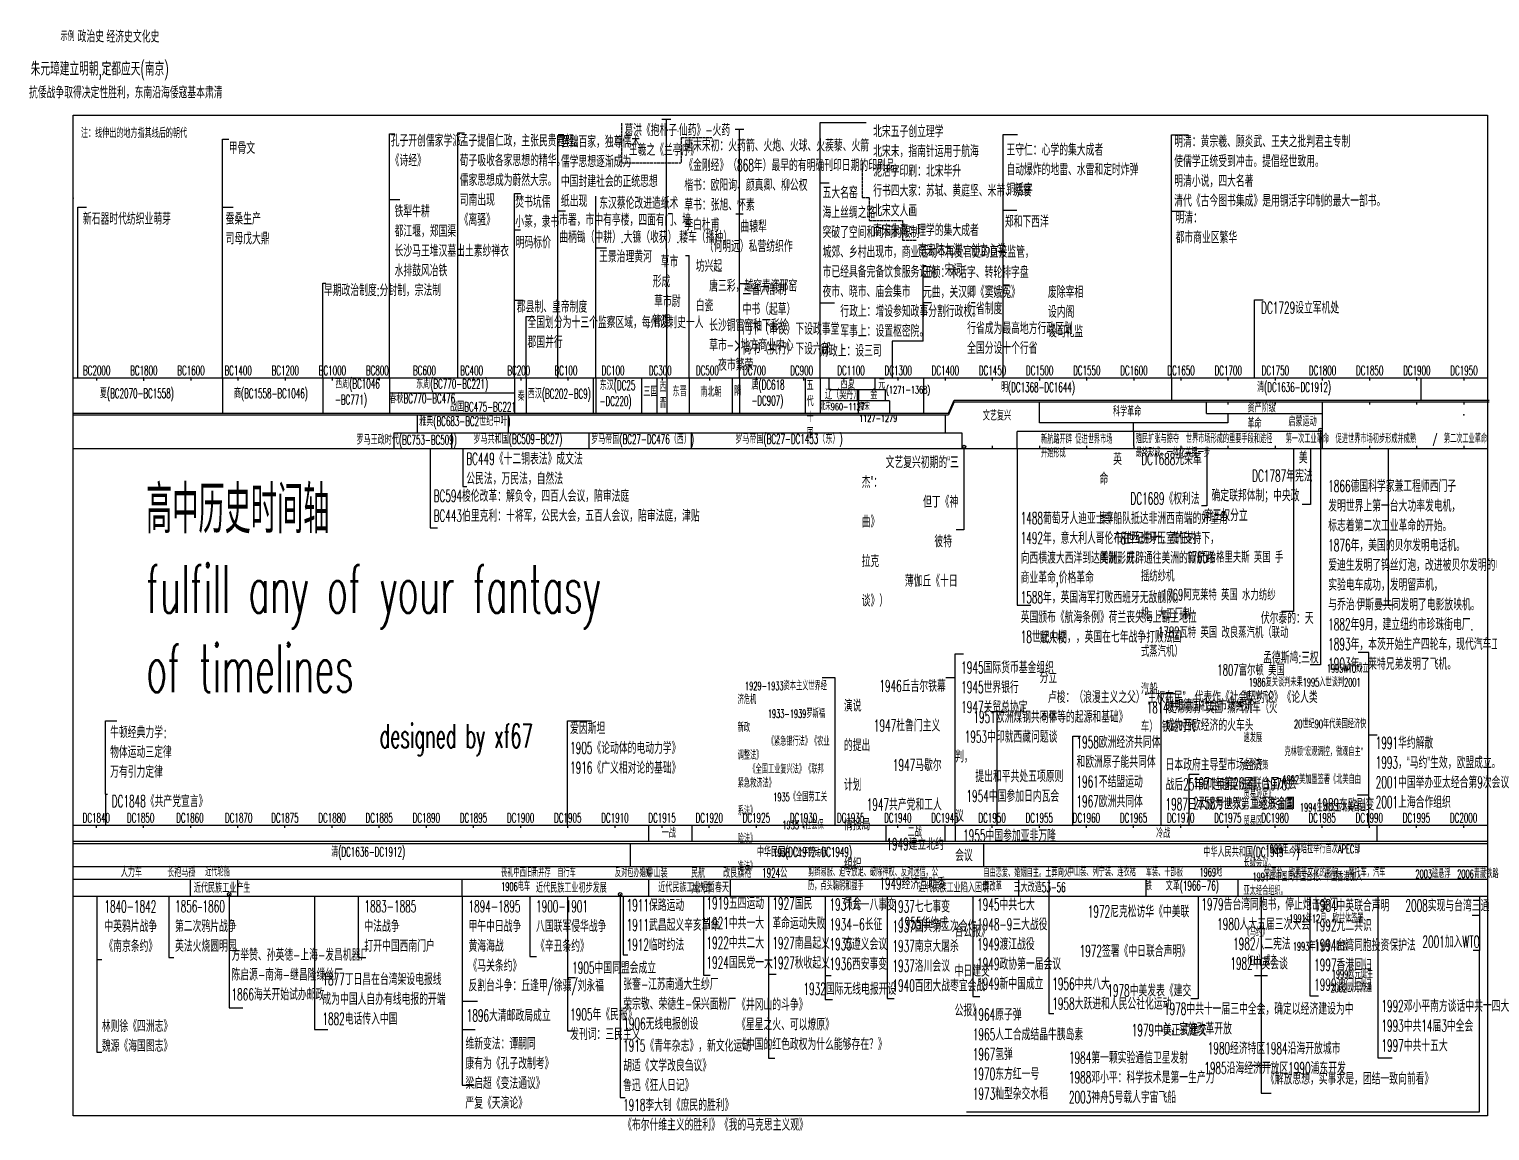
# Model space of a CAD drawing. Header units: inches. Extents: x 627 to 2413, y -83 to 336.
# Drawn here: x 933.6 to 1240.3, y 14.4 to 245.6 of the extents above; entities that cross this region are included whole.
import ezdxf

# ---------------------------------------------------------------- set-up
doc = ezdxf.new("R2010")
doc.units = ezdxf.units.IN
doc.header["$MEASUREMENT"] = 0
doc.linetypes.add('ACAD_ISO02W100', pattern=[15, 12, -3])
for name, color, linetype in [('time_line', 1, 'Continuous'), ('word_for_text', 4, 'Continuous'), ('word_for_time', 2, 'Continuous'), ('政治', 3, 'Continuous'), ('文化', 4, 'Continuous'), ('经济', 2, 'Continuous'), ('虚线', 4, 'ACAD_ISO02W100')]:
    doc.layers.add(name, color=color, linetype=linetype)
doc.styles.add('HZTXT', font='simplex.shx', dxfattribs={"width": 0.55, "bigfont": 'HZTXT.SHX'})

msp = doc.modelspace()

# ---------------------------------------------------------------- linework, layer by layer
at = {"layer": 'Defpoints', "color": 7}
msp.add_lwpolyline([(942.8, 227.56), (1239.8, 227.56), (1239.8, 17.56), (942.8, 17.56)], close=True, dxfattribs=at)
at = {"layer": 'time_line'}
for p, q in [((942.72, 172.49), (1239.72, 172.49)), ((947.69, 172.49), (947.69, 171.9)), ((957.59, 172.49), (957.59, 171.9)), ((957.59, 172.44), (957.59, 171.85)), ((967.49, 172.49), (967.49, 171.91)), ((974.15, 172.49), (974.15, 165.04)), ((977.39, 172.49), (977.39, 171.9)), ((987.29, 172.49), (987.29, 171.9)), ((995.23, 172.49), (995.23, 165.04)), ((997.19, 172.49), (997.19, 171.9)), ((1007.09, 172.49), (1007.09, 171.9)), ((1009.2, 172.49), (1009.2, 165.04)), ((1016.99, 172.49), (1016.99, 171.9)), ((1026.89, 172.49), (1026.89, 171.9)), ((1035.47, 172.49), (1035.47, 165.04)), ((1036.79, 172.49), (1036.79, 171.9)), ((1037.91, 172.49), (1037.91, 165.04)), ((1046.69, 172.49), (1046.69, 171.9)), ((1051.96, 172.49), (1051.96, 165.04)), ((1052.58, 172.49), (1052.58, 165.04)), ((1056.59, 172.49), (1056.59, 171.9)), ((1062.12, 172.49), (1062.12, 165.1)), ((1065.39, 172.49), (1065.39, 165.04)), ((1066.49, 172.49), (1066.49, 171.9)), ((1067.44, 172.49), (1067.44, 165.04)), ((1072.13, 172.49), (1072.13, 165.04)), ((1076.39, 172.49), (1076.39, 171.9)), ((1081.21, 172.49), (1081.21, 165.04)), ((1082.72, 172.49), (1082.72, 165.04)), ((1086.29, 172.49), (1086.29, 171.9)), ((1096.19, 172.49), (1096.19, 171.9)), ((1096.5, 172.49), (1096.5, 165.04)), ((1099.65, 172.49), (1099.65, 165.04)), ((1101.53, 170.03), (1101.53, 172.49)), ((1106.09, 172.49), (1106.09, 171.9)), ((1111.14, 172.49), (1111.14, 170.03)), ((1115.99, 172.49), (1115.99, 171.9)), ((1121.36, 172.49), (1121.36, 165.04)), ((1125.89, 172.49), (1125.89, 171.9)), ((1135.79, 172.49), (1135.79, 171.9)), ((1145.69, 172.49), (1145.69, 171.9)), ((1155.59, 172.49), (1155.59, 171.9)), ((1165.49, 172.49), (1165.49, 171.9)), ((1173.45, 172.49), (1173.45, 167.77)), ((1175.39, 172.49), (1175.39, 171.9)), ((1185.29, 172.49), (1185.29, 171.9)), ((1195.19, 172.49), (1195.19, 171.9)), ((1205.09, 172.49), (1205.09, 171.9)), ((1214.99, 172.49), (1214.99, 171.9)), ((1224.89, 172.49), (1224.89, 171.9)), ((1225.82, 172.49), (1225.82, 167.77)), ((1234.79, 172.49), (1234.79, 171.9)), ((1009.2, 169.29), (1035.47, 169.29)), ((1101.53, 170.03), (1113.3, 170.03)), ((1107.41, 170.03), (1107.41, 167.62)), ((1107.68, 170.03), (1107.68, 167.62)), ((1113.3, 170.03), (1113.3, 167.62)), ((1114.19, 167.62), (1099.63, 167.62)), ((1107.62, 167.62), (1107.62, 165.04)), ((1114.19, 167.62), (1114.19, 165.04)), ((1126.62, 165.04), (1127.8, 167.77)), ((1127.8, 167.43), (1126.64, 164.71)), ((1127.8, 167.77), (1240.14, 167.77)), ((1127.8, 167.43), (1240.14, 167.43)), ((1185.29, 167.43), (1185.29, 166.85)), ((1195.19, 167.43), (1195.19, 166.85)), ((1205.09, 167.43), (1205.09, 166.85)), ((1214.99, 167.43), (1214.99, 166.85)), ((1224.89, 167.43), (1224.89, 166.84)), ((1234.79, 167.43), (1234.79, 166.85)), ((942.8, 165.04), (1126.62, 165.04)), ((942.8, 164.71), (1126.64, 164.71)), ((1015.04, 164.71), (1015.04, 160.94)), ((1034.18, 164.71), (1034.18, 160.94)), ((1010.15, 160.94), (1056.14, 160.94)), ((1010.15, 160.94), (1010.15, 157.6)), ((1022.25, 160.94), (1022.25, 157.6)), ((1051.08, 160.94), (1051.08, 157.6)), ((1056.14, 160.94), (1129.42, 160.94)), ((1072.54, 160.94), (1072.54, 157.6)), ((1129.42, 160.94), (1129.42, 157.6)), ((942.8, 157.6), (1129.42, 157.6)), ((1129.42, 157.6), (1239.8, 157.6)), ((1135.79, 158.18), (1135.79, 157.59)), ((1145.69, 158.18), (1145.69, 157.59)), ((1155.59, 158.18), (1155.59, 157.59)), ((1165.49, 158.18), (1165.49, 157.59)), ((1175.39, 158.18), (1175.39, 157.59)), ((1185.29, 158.18), (1185.29, 157.59)), ((1195.19, 158.18), (1195.19, 157.59)), ((1205.09, 158.18), (1205.09, 157.6)), ((1214.99, 158.18), (1214.99, 157.59)), ((1224.89, 158.18), (1224.89, 157.59)), ((1234.79, 158.18), (1234.79, 157.59)), ((942.64, 78.6), (1239.64, 78.6)), ((947.61, 78.6), (947.61, 78.01)), ((957.51, 78.6), (957.51, 78.01)), ((967.41, 78.6), (967.41, 78.01)), ((977.31, 78.6), (977.31, 78.01)), ((987.21, 78.6), (987.21, 78.01)), ((997.11, 78.6), (997.11, 78.01)), ((1007.01, 78.6), (1007.01, 78.01)), ((1016.91, 78.6), (1016.91, 78.01)), ((1026.81, 78.6), (1026.81, 78.01)), ((1036.71, 78.6), (1036.71, 78.01)), ((1046.61, 78.6), (1046.61, 78.01)), ((1056.51, 78.6), (1056.51, 78.01)), ((1063.59, 78.6), (1063.59, 75.23)), ((1066.41, 78.6), (1066.41, 78.01)), ((1072.71, 78.6), (1072.71, 75.23)), ((1076.31, 78.6), (1076.31, 78.01)), ((1086.21, 78.6), (1086.21, 78.01)), ((1096.11, 78.6), (1096.11, 78.01)), ((1106.01, 78.6), (1106.01, 78.01)), ((1113.47, 78.6), (1113.47, 75.23)), ((1115.91, 78.6), (1115.91, 78.01)), ((1125.81, 78.6), (1125.81, 78.01)), ((1125.81, 78.31), (1125.81, 75.23)), ((1128, 78.6), (1128, 75.23)), ((1135.71, 78.6), (1135.71, 78.01)), ((1145.61, 78.6), (1145.61, 78.01)), ((1155.51, 78.6), (1155.51, 78.01)), ((1165.41, 78.6), (1165.41, 78.01)), ((1175.31, 78.6), (1175.31, 78.01)), ((1185.21, 78.6), (1185.21, 78.01)), ((1195.11, 78.6), (1195.11, 78.01)), ((1205.01, 78.6), (1205.01, 78.01)), ((1214.91, 78.6), (1214.91, 78.01)), ((1216.56, 78.6), (1216.56, 75.23)), ((1224.81, 78.6), (1224.81, 78.01)), ((1234.71, 78.6), (1234.71, 78.01)), ((942.8, 75.23), (1239.8, 75.23)), ((942.8, 74.7), (1239.8, 74.7)), ((1059.76, 74.73), (1059.76, 69.92)), ((1133.98, 74.7), (1133.98, 69.92)), ((942.8, 63.7), (1239.8, 63.7)), ((1156.92, 63.7), (1176.24, 63.7))]:
    msp.add_line(p, q, dxfattribs=at)
at = {"layer": 'time_line', "color": 6}
msp.add_point((942.8, 210.19), dxfattribs=at)
at = {"layer": 'time_line'}
for p in [(957.59, 172.49), (957.59, 172.49), (967.49, 172.49), (967.49, 172.49), (977.39, 172.49), (977.39, 172.49), (987.29, 172.49), (997.19, 172.49), (1007.09, 172.49), (1016.99, 172.49), (1026.89, 172.49), (1036.79, 172.49), (1046.69, 172.49), (1056.59, 172.49), (1066.49, 172.49), (1076.39, 172.49), (1086.29, 172.49), (1096.19, 172.49), (1106.09, 172.49), (1115.99, 172.49), (1125.89, 172.49), (1135.79, 172.49), (1145.69, 172.49), (1155.59, 172.49), (1165.49, 172.49), (1175.39, 172.49), (1185.29, 172.49), (1195.19, 172.49), (1205.09, 172.49), (1214.99, 172.49), (1224.89, 172.49), (1234.79, 172.49), (1234.79, 164.71), (1086.21, 78.6), (1096.11, 78.6), (1106.01, 78.6), (1115.91, 78.6), (1125.81, 78.6), (1135.71, 78.6), (1145.61, 78.6), (1155.51, 78.6), (1165.41, 78.6), (1175.31, 78.6), (1185.21, 78.6), (1195.11, 78.6), (1205.01, 78.6), (1214.91, 78.6), (1224.81, 78.6), (1234.71, 78.6)]:
    msp.add_point(p, dxfattribs=at)
at = {"layer": '政治'}
for p, q in [((995.23, 192.09), (995.23, 192.35)), ((995.23, 192.35), (995.88, 192.35)), ((995.23, 172.49), (995.23, 192.09)), ((1082.72, 172.49), (1082.72, 192.23)), ((1082.72, 192.23), (1083.82, 192.23)), ((1099.65, 172.49), (1099.65, 192.24)), ((1138.05, 172.49), (1138.05, 191.96)), ((1138.05, 191.96), (1139.4, 191.96)), ((1035.47, 172.49), (1035.47, 188.74)), ((1035.47, 188.74), (1037.33, 188.74)), ((1099.65, 188.23), (1102.68, 188.23)), ((1121.26, 180.13), (1121.26, 188.26)), ((1121.26, 188.26), (1123.07, 188.26)), ((1190.84, 188.41), (1190.84, 188.82)), ((1190.84, 188.82), (1192.65, 188.82)), ((1190.84, 172.49), (1190.84, 188.41)), ((1037.91, 172.49), (1037.91, 185.36)), ((1037.91, 185.36), (1039.67, 185.36)), ((1112.32, 180.13), (1112.32, 180.13)), ((1121.26, 180.13), (1114.76, 180.13)), ((1114.76, 180.13), (1114.76, 172.49)), ((1017.75, 157.6), (1017.75, 141.01)), ((1024.66, 157.6), (1024.66, 149.99)), ((1180.82, 157.6), (1180.82, 145.62)), ((1202.63, 157.6), (1202.63, 145.86)), ((1024.66, 149.99), (1024.66, 149.62)), ((1024.66, 149.62), (1025.47, 149.62)), ((1180.82, 145.62), (1179.75, 145.62)), ((1202.63, 145.86), (1200.86, 145.86)), ((1017.75, 141.01), (1019.3, 141.01)), ((1128, 109.52), (1126.04, 109.52)), ((1128, 78.6), (1128, 109.52)), ((1135.59, 102.44), (1138.32, 102.44)), ((1136.83, 78.6), (1136.83, 102.44)), ((1152.69, 78.6), (1152.69, 97.28)), ((1152.69, 97.28), (1154.32, 97.28)), ((1214.87, 78.6), (1214.87, 97.55)), ((1214.87, 97.55), (1216.63, 97.55)), ((1177.16, 78.6), (1177.16, 89.29)), ((1177.16, 89.29), (1179.23, 89.29)), ((949.57, 85.1), (949.57, 78.6)), ((949.57, 85.1), (950.04, 85.1)), ((1214.87, 84.89), (1212.39, 84.89)), ((1168.05, 67.23), (1168.05, 63.7)), ((1168.05, 67.23), (1187.37, 67.23)), ((1187.37, 67.23), (1187.37, 63.7)), ((947.79, 63.7), (947.79, 50.38)), ((962.9, 63.7), (962.9, 50.77)), ((1002.65, 63.7), (1002.65, 50.77)), ((1024.52, 63.7), (1024.52, 41.64)), ((1038.7, 63.7), (1038.7, 51.85)), ((1046.61, 63.7), (1046.61, 46.64)), ((1058.32, 63.7), (1058.32, 51.38)), ((1075.14, 63.7), (1075.14, 48.11)), ((1088.84, 63.7), (1088.84, 48.09)), ((1100.73, 63.7), (1100.73, 47.03)), ((1113.7, 63.7), (1113.7, 42.99)), ((1131.72, 63.7), (1131.72, 43.4)), ((1179, 63.7), (1179, 42.13)), ((1192.26, 63.7), (1192.26, 42.82)), ((1202.47, 63.7), (1202.47, 42.77)), ((1238.13, 63.7), (1238.13, 59.61)), ((1238.13, 59.61), (1236.56, 59.61)), ((947.79, 50.38), (948.85, 50.38)), ((962.9, 50.77), (963.94, 50.77)), ((1002.65, 50.77), (1004.23, 50.77)), ((1038.7, 51.85), (1038.7, 51)), ((1038.7, 51), (1038.7, 51)), ((1038.7, 51), (1040.11, 51)), ((1058.32, 51.38), (1059.27, 51.38)), ((1046.61, 46.64), (1048.25, 46.64)), ((1075.14, 48.11), (1075.14, 48.11)), ((1075.14, 48.11), (1075.14, 47.06)), ((1075.14, 47.06), (1076.54, 47.06)), ((1088.84, 48.09), (1088.84, 47.31)), ((1088.84, 47.31), (1088.84, 47.31)), ((1088.84, 47.31), (1090.43, 47.31)), ((1100.73, 47.03), (1101.94, 47.03)), ((1193.62, 46.95), (1190.89, 46.95)), ((1113.7, 42.99), (1113.7, 42.19)), ((1131.72, 43.4), (1131.72, 42.6)), ((1024.52, 41.64), (1027.73, 41.64)), ((1113.7, 42.19), (1115.21, 42.19)), ((1131.72, 42.6), (1133.19, 42.6)), ((1179, 42.13), (1177.47, 42.13)), ((1202.47, 42.77), (1204.3, 42.77))]:
    msp.add_line(p, q, dxfattribs=at)
at = {"layer": '文化'}
for p, q in [((1068.33, 226.66), (1066.39, 226.66)), ((1067.44, 172.49), (1067.36, 226.66)), ((1083.63, 224.6), (1081.8, 224.6)), ((1082.72, 206.81), (1082.72, 224.6)), ((1099.65, 210.5), (1099.65, 226.02)), ((1099.65, 226.02), (1109.29, 226.02)), ((974.15, 208.28), (974.15, 222.58)), ((974.15, 222.58), (975.52, 222.58)), ((1009.2, 209.89), (1009.2, 223.7)), ((1009.2, 223.7), (1010.33, 223.7)), ((1023.57, 172.49), (1023.57, 223.86)), ((1023.57, 223.86), (1024.96, 223.86)), ((1023.57, 222.81), (1023.57, 222.81)), ((1044.61, 207.49), (1044.61, 223.32)), ((1044.61, 223.32), (1046.62, 223.32)), ((1138.05, 207.62), (1138.05, 223.52)), ((1138.05, 223.52), (1141.1, 223.52)), ((1173.45, 207.45), (1173.45, 223.45)), ((1173.45, 223.45), (1176.97, 223.45)), ((1035.47, 203.54), (1035.47, 211.17)), ((1035.47, 211.17), (1036.81, 211.17)), ((1052.58, 199.77), (1052.58, 210.62)), ((1121.26, 188.26), (1121.26, 196.27)), ((1145.72, 163), (1145.73, 167.43)), ((1180.79, 164.95), (1180.79, 167.43)), ((1205.09, 167.43), (1205.09, 161.19)), ((1125.89, 164.71), (1125.89, 160.94)), ((1185.29, 163.01), (1145.72, 163)), ((1165.47, 161.19), (1165.47, 163)), ((1180.79, 164.95), (1205.09, 164.96)), ((1185.29, 164.95), (1185.29, 163.01)), ((1204.72, 161.55), (1204.72, 112.26)), ((1129.86, 157.96), (1129.86, 140.53)), ((1129.86, 140.53), (1128.19, 140.53)), ((1204.72, 112.26), (1202.52, 112.26)), ((949.57, 85.1), (949.57, 100.45)), ((949.57, 100.45), (951.97, 100.45)), ((1046.61, 78.6), (1046.61, 100.48)), ((1046.61, 100.48), (1051.63, 100.48)), ((1238.07, 18.41), (1238.13, 52.3)), ((947.79, 50.38), (947.79, 30.91)), ((1046.61, 46.64), (1046.61, 35.42)), ((1088.84, 47.31), (1088.84, 35.31)), ((1024.52, 35.7), (1024.52, 23.99)), ((1046.61, 35.42), (1048.06, 35.42)), ((1057.65, 35.08), (1057.65, 21.39)), ((1088.84, 35.31), (1088.84, 29.69)), ((947.79, 30.91), (948.83, 30.91)), ((1088.84, 29.69), (1090.14, 29.69)), ((1192.29, 28.24), (1192.29, 22.32)), ((1024.52, 23.99), (1027.01, 23.99)), ((1192.29, 22.32), (1194.38, 22.32)), ((1057.65, 21.39), (1058.69, 21.39)), ((1130.41, 18.41), (1238.07, 18.41))]:
    msp.add_line(p, q, dxfattribs=at)
for centre in [(1204.72, 161.55), (1129.86, 157.96)]:
    msp.add_circle(centre, 0.367, dxfattribs=at)
at = {"layer": '经济'}
for p, q in [((1099.65, 188.23), (1099.65, 213.38)), ((1099.65, 213.38), (1101.52, 213.38)), ((1009.2, 172.49), (1009.2, 209.89)), ((1009.2, 209.89), (1011.38, 209.89)), ((1035.47, 188.74), (1035.47, 209.11)), ((1044.61, 172.49), (1044.61, 209.64)), ((1082.72, 192.23), (1082.72, 209.81)), ((943.8, 172.49), (943.8, 208.27)), ((943.8, 208.27), (945.6, 208.27)), ((974.15, 172.49), (974.15, 208.28)), ((974.15, 208.28), (976.41, 208.28)), ((1044.61, 207.49), (1046.17, 207.49)), ((1083.5, 206.81), (1081.93, 206.81)), ((1138.05, 191.96), (1138.05, 207.62)), ((1138.05, 207.62), (1140.93, 207.62)), ((1173.45, 172.49), (1173.45, 207.45)), ((1173.45, 207.45), (1176.16, 207.45)), ((1035.47, 203.54), (1036.76, 203.54)), ((1052.58, 172.49), (1052.58, 199.77)), ((1052.58, 199.77), (1054.79, 199.77)), ((1071.38, 198.1), (1072.13, 198.1)), ((1072.13, 172.49), (1072.13, 198.1)), ((1141, 157.6), (1141, 161.19)), ((1205.09, 161.19), (1141, 161.19)), ((1165.47, 161.19), (1165.47, 158.18)), ((1205.09, 161.19), (1205.09, 158.18)), ((1141, 157.6), (1141, 124.72)), ((1199.02, 157.6), (1199.02, 123.43)), ((1218.93, 157.6), (1218.93, 124.84)), ((1141, 124.72), (1143.9, 124.72)), ((1199.02, 123.43), (1196.51, 123.43)), ((1217.68, 124.84), (1220.19, 124.84)), ((1128, 109.52), (1128, 114.53)), ((1128, 114.53), (1129.78, 114.53)), ((1214.87, 114.8), (1212.65, 114.8)), ((1214.87, 97.55), (1214.87, 114.8)), ((1102.81, 109.49), (1100.08, 109.49)), ((1102.81, 78.6), (1102.81, 109.49)), ((1171.16, 106.18), (1171.16, 78.6)), ((1171.16, 106.18), (1174.25, 106.18)), ((942.8, 69.92), (1239.8, 69.92)), ((942.8, 67.23), (977.34, 67.23)), ((967.41, 63.7), (967.41, 67.23)), ((977.34, 67.23), (977.34, 63.7)), ((977.34, 67.23), (1063.63, 67.23)), ((1024.52, 63.7), (1024.52, 67.23)), ((1063.63, 67.23), (1063.63, 63.7)), ((1063.63, 67.23), (1141.31, 67.23)), ((1080.78, 67.23), (1080.78, 63.7)), ((1141.31, 67.23), (1141.31, 63.7)), ((1141.31, 67.23), (1239.8, 67.23)), ((1147.65, 67.23), (1147.65, 39.08)), ((975.57, 64.07), (975.57, 41.35)), ((993.48, 63.7), (993.48, 35.72)), ((1057.65, 64.07), (1057.65, 35.08)), ((1216.74, 63.7), (1216.74, 29.75)), ((1238.13, 59.61), (1238.13, 52.3)), ((1238.13, 52.3), (1236.78, 52.3)), ((1100.73, 47.03), (1100.73, 42)), ((1192.26, 46.95), (1192.26, 35.46)), ((975.57, 41.35), (975.57, 40.23)), ((975.57, 40.23), (978.45, 40.23)), ((1024.52, 41.64), (1024.52, 35.7)), ((1100.73, 42), (1100.73, 42)), ((1100.73, 42), (1102.25, 42)), ((1147.65, 39.08), (1148.71, 39.08)), ((993.48, 35.72), (996.26, 35.72)), ((1024.52, 35.7), (1027.22, 35.7)), ((1192.26, 35.46), (1192.26, 28.24)), ((1190.29, 28.24), (1194.3, 28.24)), ((1216.74, 29.75), (1219.78, 29.75))]:
    msp.add_line(p, q, dxfattribs=at)
for centre in [(975.57, 64.07), (1057.65, 64.07)]:
    msp.add_circle(centre, 0.367, dxfattribs=at)
at = {"layer": '虚线', "ltscale": 0.05}
for p, q in [((1057.95, 225.89), (1057.95, 217.59)), ((1070.48, 222.89), (1070.48, 217.59)), ((1070.48, 222.89), (1076.89, 222.89)), ((1057.95, 217.59), (1070.38, 217.59)), ((1108.5, 217.64), (1108.5, 210.29)), ((1108.5, 210.29), (1109.97, 210.29)), ((1109.97, 210.29), (1109.97, 205.45)), ((1109.97, 205.45), (1116.94, 205.45)), ((1116.94, 205.45), (1116.94, 201.32)), ((1116.94, 201.32), (1119.98, 201.32))]:
    msp.add_line(p, q, dxfattribs=at)

# ---------------------------------------------------------------- texts
at = {"layer": 'time_line', "attachment_point": 1, "style": 'HZTXT'}
for s, insert, char_height, width in [('示例', (940.15, 245.13), 2, 7.2906), ('注：线伸出的地方指其线后的朝代', (944.45, 224.82), 2, 21.8431), ('BC2000', (944.87, 175.01), 2, 7.2906), ('BC1800', (954.77, 175.01), 2, 7.2906), ('BC1600', (964.67, 175.01), 2, 7.2906), ('BC1400', (974.57, 175.01), 2, 7.2906), ('BC1200', (984.47, 175.01), 2, 7.2906), ('BC1000', (994.37, 175.01), 2, 7.2906), ('BC800', (1004.27, 175.01), 2, 7.2906), ('BC600', (1014.17, 175.01), 2, 7.2906), ('BC400', (1024.07, 175.01), 2, 7.2906), ('BC200', (1033.97, 175.01), 2, 7.2906), ('BC100', (1043.87, 175.01), 2, 7.2906), ('DC100', (1053.77, 175.01), 2, 7.2906), ('DC300', (1063.67, 175.01), 2, 7.2906), ('DC500', (1073.57, 175.01), 2, 7.2906), ('DC700', (1083.47, 175.01), 2, 7.2906), ('DC900', (1093.37, 175.01), 2, 7.2906), ('DC1100', (1103.27, 175.01), 2, 7.2906), ('DC1300', (1113.17, 175.01), 2, 7.2906), ('DC1400', (1123.07, 175.01), 2, 7.2906), ('DC1450', (1132.97, 175.01), 2, 7.2906), ('DC1500', (1142.87, 175.01), 2, 7.2906), ('DC1550', (1152.77, 175.01), 2, 7.2906), ('DC1600', (1162.67, 175.01), 2, 7.2906), ('DC1650', (1172.57, 175.01), 2, 7.2906), ('DC1700', (1182.47, 175.01), 2, 7.2906), ('DC1750', (1192.37, 175.01), 2, 7.2906), ('DC1800', (1202.27, 175.01), 2, 7.2906), ('DC1850', (1212.17, 175.01), 2, 7.2906), ('DC1900', (1222.07, 175.01), 2, 7.2906), ('DC1950', (1231.97, 175.01), 2, 7.2906), ('西周(BC1046^J-BC771)', (997.8, 172.23), 2, 9.1846), ('东周(BC770-BC221)', (1014.81, 172.21), 2, 16.2307), ('东汉(DC25^J-DC220)', (1053.36, 171.89), 2, 8.8863), ('唐(DC618^J-DC907)', (1085.23, 172.01), 2, 7.5763), ('五代十国', (1096.81, 171.85), 2, 2.7279), ('西夏', (1103.95, 172.23), 2, 7.5763), ('{\\H1.3333x;元 }   ^I', (1111.87, 172.17), 1.5, 7.5763), ('明(DC1368-DC1644)', (1137.62, 171.48), 2, 16.0517), ('清(DC1636-DC1912)', (1191.4, 171.49), 2, 16.0517), ('夏(BC2070-BC1558)', (948.42, 170.21), 2, 21.2619), ('商(BC1558-BC1046)', (976.56, 170.2), 2, 16.0517), ('春秋BC770-BC476', (1009.2, 169.14), 2, 16.6185), ('秦', (1036.13, 169.63), 2, 7.5763), ('西汉(BC202-BC9)', (1038.26, 170.12), 2, 15.9165), ('三国', (1062.53, 170.56), 2, 7.5763), ('西晋', (1065.92, 171.47), 2, 1.1232), ('东晋', (1068.67, 170.59), 2, 7.5763), ('南北朝', (1074.51, 170.5), 2, 7.5763), ('隋', (1081.61, 170.7), 2, 7.5763), ('辽（契丹）', (1100.69, 169.96), 2, 7.5763), ('金', (1110.19, 169.94), 2, 7.5763), ('(1271-1368)', (1113.51, 170.7), 1.5, 7.5763), ('战国BC475-BC221', (1021.96, 167.38), 2, 14.8153), ('{\\H0.75x;北宋960-1127}', (1099.65, 167.17), 2, 9.357), ('南宋1127-1279', (1107.83, 167.2), 1.5, 8.282), ('雅典(BC683-BC2世纪中叶)', (1015.46, 164.36), 2, 19.5338), ('罗马王政时代(BC753-BC509)', (1002.3, 160.45), 2, 27.7798), ('罗马共和国(BC509-BC27)', (1026.86, 160.63), 2, 27.7798), ('罗马帝国(BC27-DC476（西）)', (1051.57, 160.59), 2, 55.332), ('罗马帝国(BC27-DC1453（东）)', (1081.82, 160.64), 2, 55.332), ('DC1840', (944.79, 81.12), 2, 7.2906), ('DC1850', (954.1, 81.12), 2, 7.2906), ('DC1860', (964.45, 81.12), 2, 7.2906), ('DC1870', (974.69, 81.12), 2, 7.2906), ('DC1875', (984.39, 81.12), 2, 7.2906), ('DC1880', (994.29, 81.12), 2, 7.2906), ('DC1885', (1004.19, 81.12), 2, 7.2906), ('DC1890', (1014.09, 81.12), 2, 7.2906), ('DC1895', (1023.99, 81.12), 2, 7.2906), ('DC1900', (1033.89, 81.12), 2, 7.2906), ('DC1905', (1043.79, 81.12), 2, 7.2906), ('DC1910', (1053.69, 81.12), 2, 7.2906), ('DC1915', (1063.59, 81.12), 2, 7.2906), ('DC1920', (1073.49, 81.12), 2, 7.2906), ('DC1925', (1083.39, 81.12), 2, 7.2906), ('DC1930', (1093.29, 81.12), 2, 7.2906), ('DC1935', (1103.19, 81.12), 2, 7.2906), ('DC1940', (1113.09, 81.12), 2, 7.2906), ('DC1945', (1122.99, 81.12), 2, 7.2906), ('DC1950', (1132.89, 81.12), 2, 7.2906), ('DC1955', (1142.79, 81.12), 2, 7.2906), ('DC1960', (1152.69, 81.12), 2, 7.2906), ('DC1965', (1162.59, 81.12), 2, 7.2906), ('DC1970', (1172.49, 81.12), 2, 7.2906), ('DC1975', (1182.39, 81.12), 2, 7.2906), ('DC1980', (1192.29, 81.12), 2, 7.2906), ('DC1985', (1202.19, 81.12), 2, 7.2906), ('DC1990', (1212.09, 81.12), 2, 7.2906), ('DC1995', (1221.99, 81.12), 2, 7.2906), ('DC2000', (1231.89, 81.12), 2, 7.2906), ('一战', (1066.4, 77.95), 2, 7.2906), ('二战', (1118.04, 78.15), 2, 7.2906), ('冷战', (1170.2, 77.89), 2, 7.2906), ('清(DC1636-DC1912)', (996.99, 73.99), 2, 16.0517), ('中华民国(DC1912-DC1949)', (1086.36, 73.95), 2, 34.6672), ('中华人民共和国(DC1949-今)', (1180.14, 73.93), 2, 34.6672)]:
    msp.add_mtext(s, dxfattribs=dict(at, insert=insert, char_height=char_height, width=width))
at = {"layer": 'time_line'}
note = msp.add_mtext_dynamic_manual_height_columns('\\P', width=97.1457, gutter_width=3.42, heights=[5.5, 0], dxfattribs=dict(at, insert=(944.01, 226.03), char_height=2.84, attachment_point=1, style='HZTXT'))
at = {"layer": 'time_line', "insert": (958.11, 149.81), "char_height": 10, "attachment_point": 1, "style": 'HZTXT'}
msp.add_mtext_dynamic_manual_height_columns('高中历史时间轴^Jfulfill any of your fantasy of timelines\\P             {\\H0.5x;designed by xf67\\H3.5x; }', width=100.1485, gutter_width=10, heights=[0], dxfattribs=at)
at = {"layer": 'word_for_text', "insert": (933.53, 233.6), "char_height": 2.8438, "attachment_point": 1, "style": 'HZTXT'}
msp.add_mtext('\\pi-31.105,l31.105;{\\H0.875x;抗倭战争取得决定性胜利，东南沿海倭寇基本肃清}', dxfattribs=at)
at = {"layer": 'word_for_time', "insert": (933.89, 238.73), "char_height": 3.25, "attachment_point": 1, "style": 'HZTXT'}
msp.add_mtext('{\\H0.875x;朱元璋建立明朝,定都应天(南京)}', dxfattribs=at)
at = {"layer": '政治', "attachment_point": 1, "style": 'HZTXT'}
for s, insert, char_height, width in [('{\\H0.875x;政治史}', (943.75, 245.36), 2.8438, 92.558), ('{\\H0.875x;DC1729设立军机处}', (1192.25, 188.42), 2.8438, 21.8829), ('{\\H0.875x;英}', (1161.18, 156.66), 2.8438, 21.8829), ('\\pi8.7726;{\\H0.875x;DC1688光荣革命\\P\\pi6.4881;DC1689《权利法案》\\P\\pi3.2543;18世纪中叶，责任内阁制形成}', (1158.31, 156.66), 2.8438, 21.8829), ('{\\H0.875x;美}', (1200.16, 156.98), 2.8438, 21.8829), ('\\pi10.174;{\\H0.875x;DC1787年宪法\\P\\pi1.6456;确定联邦体制；中央政府三权分立}', (1180.19, 153.16), 2.8438, 21.8829), ('\\pi21.883;\\P\\pi7.4364;{\\H0.875x;1946丘吉尔铁幕演说\\P\\pi6.2834;1947杜鲁门主义的提出\\P\\pi10.27;1947马歇尔计划\\P\\pi4.7639;1947共产党和工人情报局\\P\\pi8.8912;1949建立北约组织\\P\\pi7.4256;1949经济互助委员会\\P\\pi11.596;1955华约成立}', (1104.66, 113.77), 2.8438, 21.8829), ('\\pi14.004;\\P\\pi3.8324;{\\H0.875x;1951欧洲煤钢共同体\\P\\pi2.0102;1953中印就西藏问题谈判，\\P\\pi4.2496;提出和平共处五项原则\\P\\pi2.3712;1954中国参加日内瓦会议\\P\\pi1.6869;1955中国参加亚非万隆会议}', (1128, 107.27), 2.8438, 21.8829), ('{\\H0.875x;^J1958欧洲经济共同体^J和欧洲原子能共同体^J1961不结盟运动\\P1967欧洲共同体}', (1153.48, 101.4), 2.8438, 21.8829), ('{\\H0.875x;1991华约解散^J1993，“马约”生效，欧盟成立。^J2001中国举办亚太经合第9次会议^J2001上海合作组织}', (1216.31, 97.11), 2.8438, 29.0966), ('{\\H0.875x;1971年第26届联合国大会2758号决议，重返联合国}', (1177.96, 88.59), 2.8438, 21.8829), ('{\\H0.875x;1989东欧剧变}', (1203.93, 84.17), 2.8438, 21.8829), ('文革(1966-76)', (1172.2, 66.88), 2, 34.6672), ('{\\H0.875x;1840-1842^J中英鸦片战争\\P\\pi-31.105,l31.105,t0;《南京条约》\\P}', (949.36, 62.76), 2.8438, 14.4273), ('\\pt0;{\\H0.875x;1856—1860^J第二次鸦片战争^J英法火烧圆明园\\P}', (964.2, 62.78), 2.8438, 50.1466), ('\\pt0;{\\H0.875x;1883-1885^J中法战争^J打开中国西南门户\\P}', (1003.96, 62.78), 2.8438, 50.1466), ('{\\H0.875x;1894-1895^J甲午中日战争^J黄海海战\\P\\pt0;《马关条约》^J反割台斗争：丘逢甲/徐骧/刘永福\\P}', (1025.82, 62.78), 2.8438, 50.1466), ('{\\H0.875x;1900-1901\\P八国联军侵华战争^J《辛丑条约》}', (1040, 62.78), 2.8438, 50.1466), ('{\\H0.875x;1911保路运动^J1911武昌起义辛亥革命^J1912临时约法}', (1059.02, 63.03), 2.8438, 50.1466), ('{\\H0.875x;1919五四运动\\P1921中共一大^J1922中共二大^J1924国民党一大}', (1075.8, 63.44), 2.8438, 50.1466), ('{\\H0.875x;1927国民^J革命运动失败^J1927南昌起义^J1927秋收起义}', (1089.63, 63.39), 2.8438, 50.1466), ('{\\H0.875x;1931九一八事变^J1934-6长征^J1935遵义会议^J1936西安事变}', (1101.63, 63.16), 2.8438, 50.1466), ('{\\H0.875x;1937七七事变^J1937国共第二次合作^J1937南京大屠杀\\P1937洛川会议^J1940百团大战枣宜会战}', (1114.84, 62.75), 2.8438, 50.1466), ('{\\H0.875x;1945中共七大^J1948-9三大战役^J1949渡江战役^J1949政协第一届会议^J1949新中国成立}', (1132.62, 63.16), 2.8438, 50.1466), ('\\pi27.961;{\\H0.875x;1972尼克松访华《中美联合公报》\\H1.1905x; \\H0.84x;\\P\\pi26.247;1972签署《中日联合声明》中日建交\\H1.127x; \\H0.88732x;\\P\\pi32.066;1978中美发表《建交公报》\\H1.1481x; \\H0.87097x;\\P\\pi37.196;1979中美正式建交\\H1.1411x; }', (1127.89, 61.7), 2.8438, 50.1983), ('\\pi13.82;{\\H0.875x;1979告台湾同胞书，停止炮击金门\\P\\pi17.16;1980人大五届三次大会\\P\\pi19.558; 1982八二宪法\\P\\pi19.914;1982中英会谈}', (1165.87, 63.22), 2.8438, 50.1466), ('{\\H0.875x;1984中英联合声明^J1992九二共识^J1994台湾同胞投资保护法^J1997香港回归^J1999澳门回归}', (1203.39, 62.95), 2.8438, 50.1466), ('{\\H0.875x;2008实现与台湾三通}', (1222.55, 62.95), 2.8438, 50.1466), ('{\\H0.875x;1905中国同盟会成立}', (1047.58, 49.9), 2.8438, 50.1466)]:
    msp.add_mtext(s, dxfattribs=dict(at, insert=insert, char_height=char_height, width=width))
at = {"layer": '政治', "char_height": 2.8438, "attachment_point": 1, "style": 'HZTXT'}
for s, insert in [('\\pi-31.105,l31.105;{\\H0.875x;早期政治制度:分封制，宗法制}', (995.46, 192.09)), ('\\pi-31.105,l31.105;{\\H0.875x;三省六部制^J中书（起草）^J门下（审议）下设政事堂^J尚书（执行）下设六部}', (1083.37, 192.28)), ('\\pi4.8935,l4.2301,t6.3984;{\\H0.875x;废除宰相^J设内阁^J设司礼监}', (1138.37, 191.71)), ('\\pi-31.105,l31.105;{\\H0.875x;郡县制、皇帝制度}', (1035.97, 188.62)), ('\\pl4.2301,t6.3984;{\\H0.875x;行政上：增设参知政事分割行政权。^J军事上：设置枢密院。\\P\\pi-4.2301;财政上：设三司}', (1099.65, 187.69)), ('\\pi4.8935,l4.2301,t6.3984;{\\H0.875x;行省制度^J行省成为最高地方行政区划^J全国分设十个行省}', (1121.4, 188.26)), ('\\pi-31.105,l31.105;{\\H0.875x;全国划分为十三个监察区域，每州设刺史一人^J郡国并行}', (1038.21, 185.36)), ('\\pi-31.105,l31.105;{\\H0.875x;BC449《十二铜表法》成文法^J公民法，万民法，自然法}', (1025.35, 156.72)), ('\\pi-31.105,l31.105;{\\H0.875x;BC594梭伦改革：解负令，四百人会议，陪审法庭^JBC443伯里克利：十将军，公民大会，五百人会议，陪审法庭，津贴}', (1018.48, 148.92)), ('\\pi-31.105,l31.105;{\\H0.875x;DC1848《共产党宣言》}', (950.9, 84.84))]:
    msp.add_mtext(s, dxfattribs=dict(at, insert=insert))
at = {"layer": '文化', "attachment_point": 1, "style": 'HZTXT'}
for s, insert, char_height, width in [('{\\H0.875x;文化史}', (955.37, 245.32), 2.8438, 126.8387), ('{\\H0.875x;葛洪《抱朴子·仙药》-火药^J 王羲之《兰亭序》}', (1058.54, 225.71), 2.8438, 126.8387), ('{\\H0.875x;北宋五子创立理学^J北宋末，指南针运用于航海^J泥活字印刷：北宋毕升^J行书四大家：苏轼、黄庭坚、米芾、蔡襄^J北宋文人画^J南宋朱熹：理学的集大成者^J          南宋陆九渊：创立心学^J                宋词}', (1110.79, 225.43), 2.84375, 126.8387), ('{\\H0.875x;甲骨文}', (975.48, 221.94), 2.8438, 126.8387), ('{\\H0.875x;孔子开创儒家学派^J《诗经》}', (1009.48, 223.49), 2.8438, 126.8387), ('{\\H0.875x;孟子提倡仁政，主张民贵君轻。^J荀子吸收各家思想的精华。^J儒家思想成为蔚然大宗。^J司南出现^J《离骚》}', (1023.97, 223.49), 2.8438, 126.8387), ('{\\H0.875x;罢黜百家，独尊儒术^J儒学思想逐渐成为^J中国封建社会的正统思想^J纸出现}', (1045.22, 223.26), 2.8438, 126.8387), ('{\\H0.875x;唐末宋初：火药箭、火炮、火球、火蒺藜、火箭^J《金刚经》（868年）最早的有明确刊印日期的印刷品。^J楷书：欧阳询、颜真卿、柳公权\\P草书：张旭、怀素^J李白杜甫}', (1071.13, 222.47), 2.8438, 126.8387), ('{\\H0.875x;王守仁：心学的集大成者^J自动爆炸的地雷、水雷和定时炸弹^J铜活字}', (1138.77, 221.57), 2.8438, 126.8387), ('{\\H0.875x;明清：黄宗羲、顾炎武、王夫之批判君主专制^J使儒学正统受到冲击。提倡经世致用。\\P明清小说，四大名著^J清代《古今图书集成》是用铜活字印制的最大一部书。}', (1174.01, 223.32), 2.8438, 126.8387), ('{\\H0.875x;焚书坑儒^J小篆，隶书}', (1035.64, 210.65), 2.8438, 126.8387), ('{\\H0.875x;东汉蔡伦改进造纸术}', (1053.27, 210.4), 2.8438, 126.8387), ('{\\H0.875x;王祯：木活字、转轮排字盘^J元曲，关汉卿《窦娥冤》}', (1121.26, 195.86), 2.8438, 126.8387), ('文艺复兴', (1133.81, 165.52), 2, 7.2906), ('科学革命', (1161.15, 166.4), 2, 7.2906), ('资产阶级革命', (1189.39, 167.23), 2, 7.2906), ('启蒙运动', (1197.98, 164.3), 2, 7.2906), ('\\pi5.0213;{\\H0.875x;文艺复兴初期的“三杰”：\\P\\pi12.888;但丁《神曲》\\P\\pi15.259;彼特拉克\\fSimSun|b0|i0|c134|p2;\\P\\pi9.0623;\\Fsimplex,hztxt|c134;薄伽丘《十日谈》）}', (1108.38, 155.98), 2.8438, 20.5388), ('\\pi46.464;{\\H0.875x;伏尔泰的：天赋人权\\P\\pi46.942;孟德斯鸠:三权分立\\P\\pi1.7547;卢梭：（浪漫主义之父）“主权在民”  代表作《社会契约论》《论人类不平等的起源和基础》}', (1145.73, 123.29), 2.8438, 58.609), ('{\\H0.875x;牛顿经典力学\\fSimSun|b0|i0|c134|p2;:\\P\\Fsimplex,hztxt|c134;物体运动三定律\\P万有引力定律}', (950.57, 99.31), 2.8438, 126.8387), ('{\\H0.875x;爱因斯坦\\P1905《论动体的电动力学》\\P1916《广义相对论的基础》}', (1047.15, 100.17), 2.8438, 126.8387), ('{\\H0.875x;1905年《民报》\\P发刊词：三民主义}', (1047.16, 40.11), 2.8438, 126.8387), ('{\\H0.875x;《井冈山的斗争》^J《星星之火、可以燎原》^J《中国的红色政权为什么能够存在？》}', (1082.22, 42.16), 2.8438, 126.8387), ('{\\H0.875x;1964原子弹  \\fSimSun|b0|i0|c134|p2;\\P\\Fsimplex,hztxt|c134;1965人工合成结晶牛胰岛素 \\fSimSun|b0|i0|c134|p2;\\P\\Fsimplex,hztxt|c134;1967氢弹\\P1970东方红一号\\P1973籼型杂交水稻}', (1131.72, 40.07), 2.8438, 126.8387), ('{\\H0.875x;林则徐《四洲志》\\P魏源《海国图志》}', (948.83, 37.66), 2.8438, 126.8387), ('{\\H0.875x;维新变法：谭嗣同\\P康有为《孔子改制考》\\P梁启超《变法通议》\\P严复《天演论》}', (1025.17, 33.98), 2.8438, 126.8387), ('{\\H0.875x;1915《青年杂志》，新文化运动^J胡适《文学改良刍议》\\P鲁迅《狂人日记》^J1918李大钊《庶民的胜利》^J《布尔什维主义的胜利》《我的马克思主义观》}', (1058.28, 33.54), 2.8438, 126.8387), ('{\\H0.875x;1984第一颗实验通信卫星发射\\P1988邓小平：科学技术是第一生产力\\P2003神舟5号载人宇宙飞船}', (1151.9, 31.03), 2.8438, 126.8387), ('{\\H0.875x;《解放思想，实事求是，团结一致向前看》}', (1193.28, 26.63), 2.8438, 126.8387)]:
    msp.add_mtext(s, dxfattribs=dict(at, insert=insert, char_height=char_height, width=width))
at = {"layer": '经济', "attachment_point": 1, "style": 'HZTXT'}
for s, insert, char_height, width in [('{\\H0.875x;经济史}', (949.79, 245.31), 2.8438, 113.5549), ('{\\H0.875x;五大名窑^J海上丝绸之路^J突破了空间和时间的限制^J城郊、乡村出现市，商业活动不再受官吏的直接监管，\\P市已经具备完备饮食服务设施^J夜市、晓市、庙会集市\\P}', (1100.16, 212.58), 2.8438, 51.9098), ('{\\H0.875x;          曲辕犁^J  （何明远）私营纺织作坊兴起^J   唐三彩，越窑青瓷邢窑白瓷^J   长沙铜官窑釉下彩绘^J   草市->地方商业中心\\P     夜市繁荣}', (1073.54, 205.48), 2.8438, 21.2986), ('{\\H0.875x;郑和下西洋\\P}', (1138.42, 206.5), 2.8438, 61.6035), ('{\\H0.875x;明清：^J都市商业区繁华\\P}', (1174.29, 207.33), 2.8438, 61.6035), ('\\pi-31.105,l31.105;{\\H0.875x;王景治理黄河}', (1053.24, 199.17), 2.8438, 28.2796), ('\\pi1.6962;{\\H0.875x;草市形成\\P\\pi0.30606;草市尉管理}', (1064.49, 198.1), 2.8438, 6.8902), ('{\\H0.875x;新航路开辟 促进世界市场开始形成}', (1146.03, 160.42), 2, 16.0517), ('{\\H0.875x;殖民扩张与掠夺  世界市场形成的重要手段和途径    第一次工业革命  促进世界市场初步形成并成熟     /  第二次工业革命   世界市场最终形成、一体化关键一步}', (1165.94, 160.52), 2, 81.9193), ('{\\H0.875x;1866德国科学家兼工程师西门子^J发明世界上第一台大功率发电机，^J标志着第二次工业革命的开始。\\P1876年，美国的贝尔发明电话机。\\P爱迪生发明了钨丝灯泡，改进被贝尔发明的电话，\\P实验电车成功，发明留声机，\\P与乔治·伊斯曼共同发明了电影放映机。\\P1882年9月，建立纽约市珍珠街电厂.\\P1893年，本茨开始生产四轮车，现代汽车工业兴起。\\P1903年，莱特兄弟发明了飞机。}', (1206.34, 151.01), 2.8438, 41.3065), ('{\\H0.875x;1488葡萄牙人迪亚士率船队抵达非洲西南端的好望角\\P1492年，意大利人哥伦布在西班牙王室的支持下，向西横渡大西洋到达美洲，开辟通往美洲的新航路\\P商业革命,价格革命\\P1588年，英国海军打败西班牙无敌舰队。\\P英国颁布《航海条例》荷兰丧失海上霸主地位\\P18世纪中期，，英国在七年战争打败法国}', (1141.76, 144.24), 2.8438, 42.8189), ('\\pi9.5501;{\\H0.83333x;1765哈格里夫斯 英国 手摇纺纱机\\P\\pi4.429;1769阿克莱特 英国 水力纺纱机、大工厂制\\P\\pi3.6182;1782瓦特 英国 改良蒸汽机（联动式蒸汽机） \\P\\pi16.057;1807富尔顿 美国 汽船\\P\\pi1.2905;1814史蒂芬孙 英国 蒸汽机车（火车） 铁路时代}', (1167.01, 136.03), 2.8438, 31.1187), ('{\\H0.875x;1945国际货币基金组织\\P1945世界银行\\C0;\\P\\C256;1947关贸总协定}', (1129.28, 112.92), 2.8438, 42.8189), ('\\pi25.737;{\\H0.875x;\\P\\pi17.494;1995WTO成立\\P\\pi1.1451;1986复关谈判未果1995入世谈判2001加入ＷＴＯ\\P\\pi25.737;\\P\\pi10.596;20世纪90年代美国经济快速发展\\P\\pi8.5787;克林顿“宏观调控，微观自主”经济政策\\P\\pi8.1724;1992美加墨签署《北美自由贸易协定》\\P\\pi11.84;1994生效成立北美自由贸易区\\P\\pi25.737;\\P\\pi4.6335;1989年，堪培拉举行首次APEC部长级会议。\\P\\pi1.8835;1991年中国同中国台北、中国香港加入亚太经合组织。\\P\\pi25.737;\\P\\pi9.5932;1991年12月，欧共体签署《马约》\\P\\pi10.344;1993年11月，欧盟（EU）成立\\P\\pi18.517;1999欧元诞生\\P\\pi18.266;2002欧元流通}', (1188.56, 115.27), 2, 25.737), ('\\pi1.5466;{\\H0.875x;1929-1933资本主义世界经济危机\\P\\pi6.3212;1933-1939罗斯福新政\\P\\pi6.3096;《紧急银行法》《农业调整法》\\P\\pi2.4596;《全国工业复兴法》《联邦紧急救济法》\\P\\pi7.4645;1935《全国劳工关系法》\\P\\pi9.3895;1935《社会保险法》\\P\\pi7.4645;1938《公平劳动标准法》}', (1082.34, 108.67), 2, 19.2541), ('{\\H0.875x;联邦德国社会市场经济\\P成为西欧经济的火车头\\P\\P日本政府主导型市场经济\\P战后25年即赶超英法德（1970）\\P1987日本成为世界第二经济强国}', (1172.19, 104.98), 2.8438, 42.8189), ('人力车       长袍马褂', (952.81, 69.69), 2, 16.0517), ('{\\H0.875x;近代轮船}', (970.51, 69.61), 2, 16.0517), ('{\\H0.875x;丧礼中西旧新并存  自行车  1906电车}', (1032.67, 69.48), 2, 18.6417), ('{\\H0.875x;反对包办婚姻}', (1056.56, 69.45), 2, 16.0517), ('中山装', (1063.17, 69.57), 2, 16.0517), ('民航     改良旗袍   1924公共汽车', (1072.54, 69.56), 2, 21.1354), ('{\\H0.875x;剪辫易服、迫令放足、破除神权、反对迷信，公历，点头鞠躬和握手}', (1097.12, 69.6), 2, 29.4667), ('{\\H0.875x;自由恋爱、婚姻自主。土葬向火葬改革}', (1133.92, 69.46), 2, 18.4778), ('{\\H0.875x;中山装、列宁装、连衣裙}', (1151.64, 69.6), 2, 16.0517), ('{\\H0.875x;军装、干部服     1969地铁}', (1168.02, 69.58), 2, 16.0517), ('{\\H0.875x;受港台、欧美等文化的影响   摩托车，汽车}', (1192.86, 69.52), 2, 24.8948), ('{\\H0.875x;2003磁悬浮  2006青藏铁路}', (1224.65, 69.23), 2, 24.8948), ('近代民族工业产生', (968.15, 66.39), 2, 16.0517), ('近代民族工业初步发展', (1040, 66.41), 2, 16.0517), ('近代民族工业短暂春天', (1065.66, 66.51), 2, 16.0517), ('近代民族工业陷入困境', (1120.28, 66.46), 2, 16.0517), ('三大改造53-56', (1140.27, 66.54), 2, 34.6672), ('{\\H0.875x;2001加入WTO }', (1226.13, 55.36), 2.8438, 42.8189), ('{\\H0.875x;方举赞、孙英德-上海-发昌机器厂 \\P陈启源-南海-继昌隆缫丝厂\\P1866海关开始试办邮政}', (976.06, 52.6), 2.8438, 42.8189), ('{\\H0.875x;1877丁日昌在台湾架设电报线^J成为中国人自办有线电报的开端^J1882电话传入中国}', (995.14, 47.49), 2.8438, 42.8189), ('{\\H0.875x;张謇-江苏南通大生纱厂  \\P荣宗敬、荣德生-保兴面粉厂\\P1906无线电报创设}', (1058.32, 46.45), 2.8438, 42.8189), ('{\\H0.875x;1956中共八大^J1958大跃进和人民公社化运动}', (1148.4, 46.51), 2.8438, 42.8189), ('{\\H0.875x;1932国际无线电报开设}', (1096.16, 45.46), 2.8438, 42.8189), ('{\\H0.875x;1896大清邮政局成立}', (1025.44, 39.88), 2.8438, 42.8189), ('\\pi0.50603;{\\H0.875x;1978中共十一届三中全会，确定以经济建设为中心，实施改革开放\\P\\pi9.6946;1980经济特区1984沿海开放城市\\P\\pi8.978;1985沿海经济开放区1990浦东开发}', (1171.34, 41.29), 2.8438, 42.8189), ('{\\H0.875x;1992邓小平南方谈话中共十四大^J1993中共14届3中全会\\P1997中共十五大}', (1217.5, 41.88), 2.8438, 42.8189)]:
    msp.add_mtext(s, dxfattribs=dict(at, insert=insert, char_height=char_height, width=width))
at = {"layer": '经济', "char_height": 2.8438, "attachment_point": 1, "style": 'HZTXT'}
for s, insert in [('\\pi-31.105,l31.105;{\\H0.875x;铁犁牛耕^J都江堰，郑国渠^J长沙马王堆汉墓出土素纱禅衣^J水排鼓风冶铁}', (1010.29, 208.66)), ('\\pi-31.105,l31.105;{\\H0.875x;新石器时代纺织业萌芽}', (944.85, 207.1)), ('\\pi-31.105,l31.105;{\\H0.875x;蚕桑生产^J司母戊大鼎}', (974.82, 207.1)), ('\\pi-31.105,l31.105;{\\H0.875x;市署，市中有亭楼，四面有门、墙}', (1044.84, 206.87)), ('\\pi-31.105,l31.105;{\\H0.875x;曲柄锄（中耕）.大镰（收获）.耧车（播种）}', (1044.88, 203.25)), ('\\pi-31.105,l31.105;{\\H0.875x;明码标价}', (1035.74, 202.13))]:
    msp.add_mtext(s, dxfattribs=dict(at, insert=insert))

doc.saveas('drawing.dxf')
